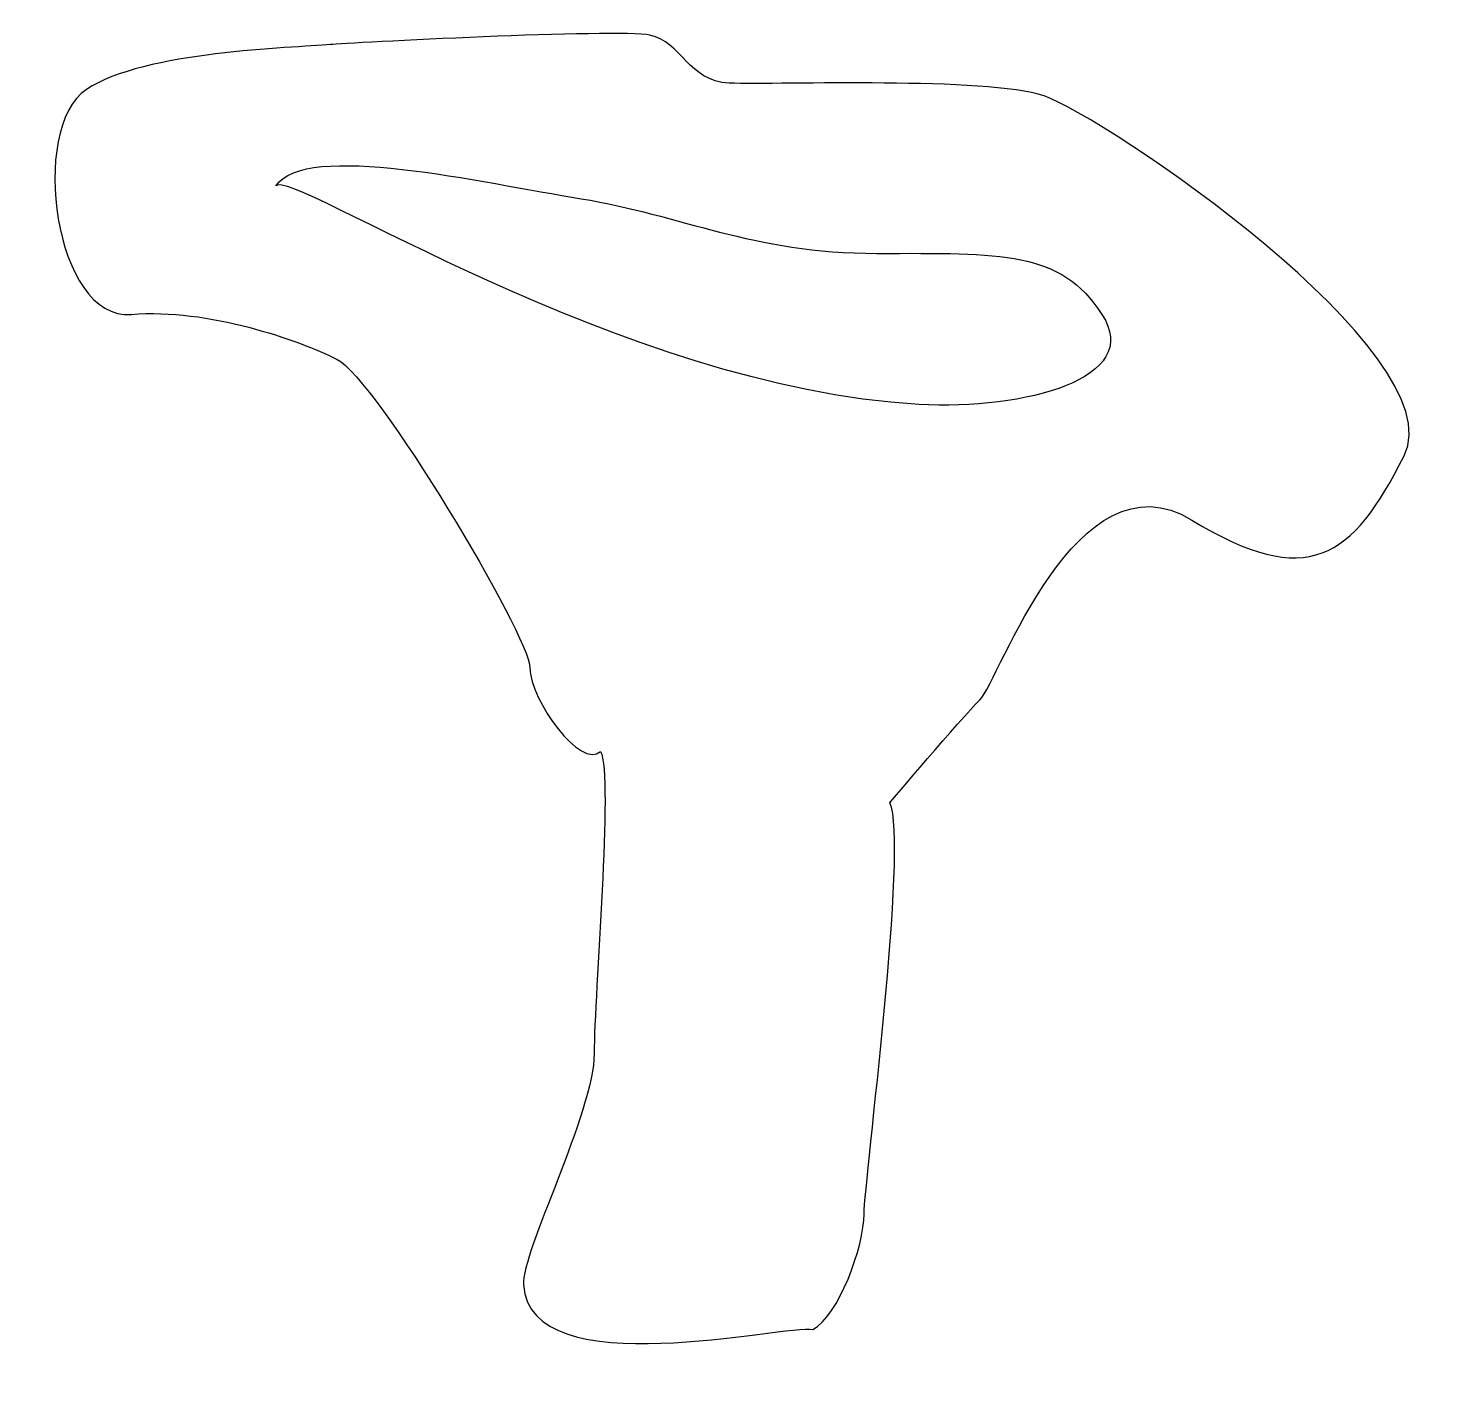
# Model space of a CAD drawing. Header units: centimetres. Extents: x -11.1 to 11.4, y -11 to 10.4.
import ezdxf

# ---------------------------------------------------------------- set-up
doc = ezdxf.new("R2010")
doc.units = ezdxf.units.CM
doc.header["$MEASUREMENT"] = 0
doc.layers.add('Camada 1', color=7, linetype='Continuous')

msp = doc.modelspace()

# ---------------------------------------------------------------- linework, layer by layer
at = {"layer": 'Camada 1'}
for points, knots in [([(-0.04491, 9.52958), (0.76355, 9.49817), (4.00036, 9.63073), (4.91055, 9.32731), (4.91055, 9.32731), (5.82072, 9.02391), (11.383, 5.28204), (10.57393, 3.66393), (10.57393, 3.66393), (9.76489, 2.04582), (9.05697, 1.54015), (7.23658, 2.65261), (7.23658, 2.65261), (5.41619, 3.76507), (4.20263, 0.1243), (3.89921, -0.17909), (3.89921, -0.17909), (3.59581, -0.48249), (2.48337, -1.79718), (2.48337, -1.79718), (2.48337, -1.79718), (2.78677, -2.404), (2.07885, -7.76398), (2.07885, -8.26963), (2.07885, -8.26963), (2.07885, -8.77528), (1.6743, -9.88774), (1.26978, -10.09002), (1.26978, -10.09002), (0.86526, -9.9889), (-3.18004, -11.00019), (-3.28116, -9.3821), (-3.28116, -9.3821), (-3.31265, -8.87743), (-2.16872, -6.65152), (-2.16872, -5.74133), (-2.16872, -5.74133), (-2.16872, -4.83114), (-1.86532, -1.39266), (-2.06757, -0.98814), (-2.06757, -0.98814), (-2.37097, -1.29154), (-3.18004, -0.1791), (-3.18004, 0.32657), (-3.18004, 0.32657), (-3.18004, 0.83224), (-5.60717, 4.87749), (-6.21396, 5.18091), (-6.21396, 5.18091), (-6.82076, 5.48431), (-8.23659, 5.98995), (-9.45018, 5.88883), (-9.45018, 5.88883), (-10.66377, 5.78771), (-11.06827, 8.82166), (-10.15811, 9.42843), (-10.15811, 9.42843), (-9.24792, 10.03522), (-6.9277, 10.08086), (-6.31509, 10.13637), (-6.31509, 10.13637), (-6.09062, 10.15672), (-1.7991, 10.38812), (-1.29425, 10.28292), (-1.29425, 10.28292), (-0.78937, 10.17775), (-0.68894, 9.55455), (-0.04491, 9.52958)], [0, 0, 0, 0, 0.05555556, 0.05555556, 0.05555556, 0.05555556, 0.11111111, 0.11111111, 0.11111111, 0.11111111, 0.16666667, 0.16666667, 0.16666667, 0.16666667, 0.22222222, 0.22222222, 0.22222222, 0.22222222, 0.27777778, 0.27777778, 0.27777778, 0.27777778, 0.33333333, 0.33333333, 0.33333333, 0.33333333, 0.38888889, 0.38888889, 0.38888889, 0.38888889, 0.44444444, 0.44444444, 0.44444444, 0.44444444, 0.5, 0.5, 0.5, 0.5, 0.55555556, 0.55555556, 0.55555556, 0.55555556, 0.61111111, 0.61111111, 0.61111111, 0.61111111, 0.66666667, 0.66666667, 0.66666667, 0.66666667, 0.72222222, 0.72222222, 0.72222222, 0.72222222, 0.77777778, 0.77777778, 0.77777778, 0.77777778, 0.83333333, 0.83333333, 0.83333333, 0.83333333, 0.88888889, 0.88888889, 0.88888889, 0.88888889, 1, 1, 1, 1]), ([(2.93848, 4.47297), (4.61702, 4.38172), (6.4781, 4.87749), (5.82075, 5.88881), (5.82075, 5.88881), (5.16339, 6.90013), (4.2532, 6.84956), (2.28115, 6.84956), (2.28115, 6.84956), (0.30908, 6.84956), (-0.80339, 7.45636), (-2.37094, 7.70919), (-2.37094, 7.70919), (-3.93849, 7.96203), (-6.71961, 8.61938), (-7.17472, 7.91146), (-7.17472, 7.91146), (-6.98332, 8.20923), (-1.71359, 4.7258), (2.93848, 4.47297)], [0, 0, 0, 0, 0.16666667, 0.16666667, 0.16666667, 0.16666667, 0.33333333, 0.33333333, 0.33333333, 0.33333333, 0.5, 0.5, 0.5, 0.5, 0.66666667, 0.66666667, 0.66666667, 0.66666667, 1, 1, 1, 1])]:
    msp.add_open_spline(points, degree=3, knots=knots, dxfattribs=at)

doc.saveas('drawing.dxf')
